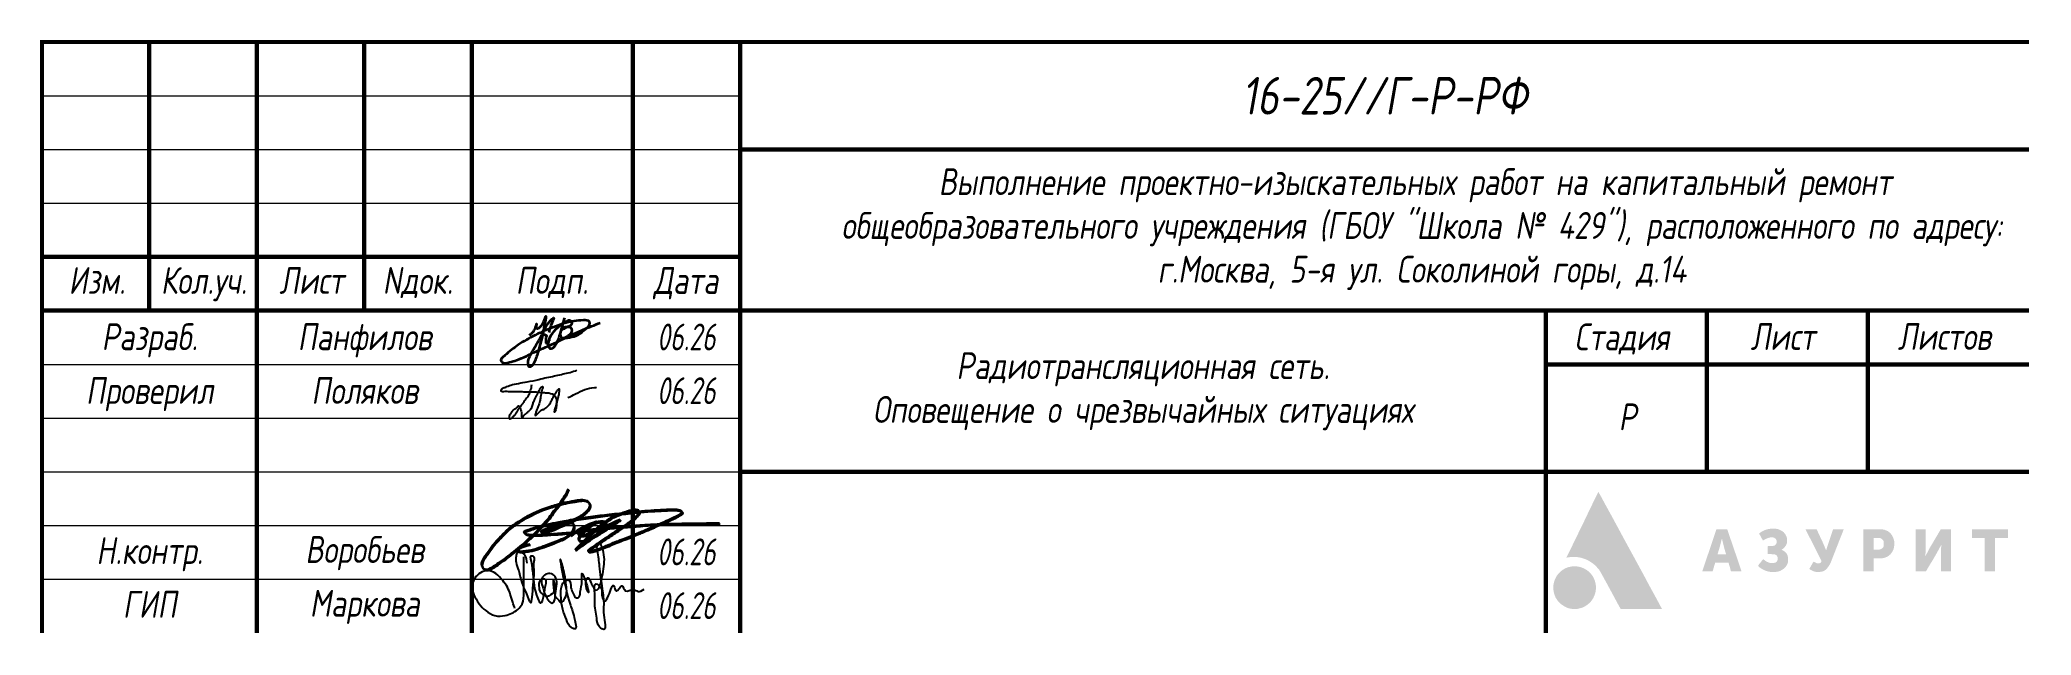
# Model space of a CAD drawing. Header units: millimetres. Extents: x -185 to 1, y 0 to 55.
import ezdxf
from ezdxf.enums import TextEntityAlignment as Align

# ---------------------------------------------------------------- set-up
doc = ezdxf.new("R2010")
doc.units = ezdxf.units.MM
for name, color, linetype, lineweight in [('! BSN__тонкая  текст - 015', 250, 'Continuous', 15), ('! BSN__ТОНКИЕ РИСУНКИ', 250, 'Continuous', 5), ('2 основная - 04', 1, 'Continuous', 40), ('_TEXT', 189, 'Continuous', 30), ('BSN__тонкая  текст - 02', 5, 'Continuous', 20), ('Stamp$0$_STAMP', 8, 'Continuous', 25)]:
    doc.layers.add(name, color=color, linetype=linetype, lineweight=lineweight)
doc.layers.add('Подписи', color=5, linetype='Continuous')
doc.styles.add('ISOCPEUR', font='isocpeur.ttf', dxfattribs={"width": 0.8, "oblique": 10, "height": 350})

# ---------------------------------------------------------------- blocks, each defined once
blk = doc.blocks.new('Stamp$0$Логотип Азурит')
at = {"layer": 'Stamp$0$_STAMP', "linetype": 'Continuous', "true_color": 0x2a3756}
h = blk.add_hatch(color=159, dxfattribs=at)
h.dxf.hatch_style = 1
h.paths.add_polyline_path([(-39.4, 8.5), (-40.02, 9.65), (-40.61, 10.74), (-41.14, 11.7), (-41.62, 12.59), (-41.79, 12.89), (-41.86, 13.01), (-41.91, 12.94), (-41.99, 12.78), (-42.39, 11.96), (-42.77, 11.18), (-43.09, 10.5), (-43.47, 9.72), (-44.18, 8.26), (-44.5, 7.6), (-44.73, 7.14), (-44.85, 6.9), (-44.7, 6.93), (-44.51, 6.95), (-44.27, 6.97), (-44.09, 6.97), (-43.91, 6.96), (-43.74, 6.94), (-43.56, 6.91), (-43.39, 6.87), (-43.22, 6.81), (-43.05, 6.75), (-42.89, 6.68), (-42.73, 6.59), (-42.58, 6.5), (-42.43, 6.4), (-42.29, 6.29), (-42.15, 6.17), (-42.03, 6.04), (-41.91, 5.91), (-41.79, 5.77), (-41.72, 5.65), (-41.63, 5.5), (-41.3, 4.9), (-41.02, 4.39), (-40.57, 3.56), (-40.05, 2.59), (-39.78, 2.11), (-37.86, 2.11), (-36.5, 2.11), (-35.94, 2.12), (-36.48, 3.13), (-36.82, 3.75), (-37.16, 4.37), (-37.67, 5.33), (-38.2, 6.3), (-38.54, 6.93), (-38.87, 7.53)])
h = blk.add_hatch(color=159, dxfattribs=at)
h.dxf.hatch_style = 1
h.paths.add_polyline_path([(-29.3, 7.88), (-29.63, 8.84), (-29.86, 9.53), (-30.37, 9.54), (-30.87, 9.54), (-30.93, 9.38), (-31.26, 8.4), (-31.64, 7.27), (-31.97, 6.31), (-32.19, 5.64), (-32.05, 5.63), (-31.71, 5.62), (-31.23, 5.62), (-31.11, 6.03), (-30.99, 6.44), (-30.37, 6.44), (-29.75, 6.44), (-29.63, 6.03), (-29.52, 5.62), (-29.03, 5.62), (-28.54, 5.62), (-28.6, 5.8), (-28.93, 6.79)])
h.paths.add_polyline_path([(-30.77, 7.21), (-30.74, 7.31), (-30.56, 7.93), (-30.43, 8.43), (-30.39, 8.59), (-30.37, 8.65), (-30.35, 8.64), (-30.31, 8.45), (-30.22, 8.08), (-30.11, 7.66), (-30.01, 7.33), (-29.97, 7.21), (-30.37, 7.21)], flags=16)
h = blk.add_hatch(color=159, dxfattribs=at)
h.dxf.hatch_style = 1
h.paths.add_polyline_path([(-24.39, 7.35), (-24.47, 7.43), (-24.56, 7.5), (-24.66, 7.56), (-24.81, 7.65), (-24.74, 7.69), (-24.65, 7.75), (-24.55, 7.86), (-24.45, 7.97), (-24.38, 8.09), (-24.35, 8.18), (-24.32, 8.25), (-24.31, 8.34), (-24.3, 8.45), (-24.3, 8.65), (-24.31, 8.73), (-24.34, 8.82), (-24.41, 8.99), (-24.51, 9.14), (-24.63, 9.28), (-24.78, 9.39), (-24.95, 9.48), (-25.13, 9.55), (-25.34, 9.59), (-25.56, 9.6), (-25.74, 9.6), (-25.91, 9.58), (-26.08, 9.55), (-26.23, 9.51), (-26.39, 9.46), (-26.53, 9.39), (-26.67, 9.32), (-26.8, 9.23), (-26.9, 9.15), (-26.81, 8.98), (-26.64, 8.66), (-26.54, 8.5), (-26.51, 8.5), (-26.46, 8.54), (-26.35, 8.61), (-26.21, 8.67), (-26.07, 8.73), (-25.93, 8.77), (-25.82, 8.79), (-25.72, 8.79), (-25.62, 8.79), (-25.53, 8.76), (-25.46, 8.73), (-25.39, 8.68), (-25.34, 8.62), (-25.3, 8.55), (-25.26, 8.45), (-25.26, 8.36), (-25.27, 8.27), (-25.32, 8.18), (-25.36, 8.13), (-25.39, 8.08), (-25.44, 8.05), (-25.49, 8.02), (-25.63, 7.99), (-25.84, 7.98), (-26.1, 7.97), (-26.1, 7.6), (-26.1, 7.24), (-25.78, 7.23), (-25.54, 7.21), (-25.45, 7.2), (-25.38, 7.18), (-25.33, 7.15), (-25.28, 7.12), (-25.25, 7.08), (-25.21, 7.02), (-25.19, 6.96), (-25.17, 6.9), (-25.17, 6.76), (-25.18, 6.7), (-25.2, 6.64), (-25.23, 6.58), (-25.26, 6.53), (-25.31, 6.49), (-25.37, 6.45), (-25.44, 6.43), (-25.52, 6.41), (-25.69, 6.39), (-25.78, 6.39), (-25.87, 6.41), (-26, 6.45), (-26.16, 6.51), (-26.3, 6.6), (-26.43, 6.69), (-26.53, 6.76), (-26.77, 6.45), (-26.93, 6.26), (-26.97, 6.2), (-26.98, 6.15), (-26.97, 6.11), (-26.94, 6.07), (-26.82, 5.97), (-26.62, 5.84), (-26.41, 5.73), (-26.19, 5.65), (-25.97, 5.59), (-25.78, 5.57), (-25.53, 5.57), (-25.3, 5.58), (-25.12, 5.61), (-24.99, 5.65), (-24.87, 5.71), (-24.75, 5.78), (-24.64, 5.85), (-24.54, 5.94), (-24.45, 6.03), (-24.37, 6.13), (-24.31, 6.23), (-24.25, 6.37), (-24.21, 6.51), (-24.2, 6.66), (-24.2, 6.82), (-24.21, 6.94), (-24.24, 7.06), (-24.28, 7.16), (-24.33, 7.26)])
h = blk.add_hatch(color=159, dxfattribs=at)
h.dxf.hatch_style = 1
h.paths.add_polyline_path([(-19.61, 8.04), (-19.36, 8.68), (-19.14, 9.22), (-19.03, 9.53), (-19.17, 9.54), (-19.52, 9.54), (-20.02, 9.54), (-20.05, 9.44), (-20.31, 8.65), (-20.59, 7.81), (-20.63, 7.68), (-20.66, 7.62), (-20.67, 7.61), (-20.7, 7.67), (-20.82, 7.97), (-21.01, 8.4), (-21.34, 9.1), (-21.54, 9.54), (-22.06, 9.54), (-22.58, 9.54), (-22.4, 9.17), (-21.88, 8.17), (-21.32, 7.06), (-21.11, 6.63), (-21.09, 6.56), (-21.1, 6.52), (-21.15, 6.45), (-21.21, 6.41), (-21.28, 6.38), (-21.37, 6.37), (-21.45, 6.37), (-21.55, 6.39), (-21.64, 6.43), (-21.74, 6.49), (-21.82, 6.53), (-21.86, 6.49), (-21.92, 6.39), (-22.11, 6.05), (-22.23, 5.85), (-22.18, 5.81), (-22.08, 5.75), (-21.95, 5.69), (-21.81, 5.63), (-21.69, 5.59), (-21.51, 5.57), (-21.31, 5.57), (-21.12, 5.59), (-20.97, 5.62), (-20.88, 5.66), (-20.79, 5.71), (-20.71, 5.77), (-20.63, 5.84), (-20.56, 5.93), (-20.48, 6.02), (-20.35, 6.23), (-20.28, 6.35), (-20.21, 6.51), (-19.92, 7.25)])
h = blk.add_hatch(color=159, dxfattribs=at)
h.dxf.hatch_style = 1
h.paths.add_polyline_path([(-14.46, 7.53), (-14.41, 7.64), (-14.37, 7.74), (-14.33, 7.96), (-14.31, 8.19), (-14.32, 8.41), (-14.37, 8.63), (-14.45, 8.83), (-14.5, 8.93), (-14.55, 9.02), (-14.62, 9.1), (-14.69, 9.18), (-14.81, 9.29), (-14.92, 9.37), (-15.06, 9.43), (-15.21, 9.49), (-15.33, 9.52), (-15.49, 9.53), (-16.3, 9.54), (-17.21, 9.54), (-17.21, 7.58), (-17.21, 5.62), (-16.73, 5.62), (-16.25, 5.62), (-16.25, 6.23), (-16.25, 6.83), (-15.87, 6.83), (-15.58, 6.84), (-15.35, 6.86), (-15.17, 6.91), (-14.99, 6.98), (-14.83, 7.08), (-14.69, 7.2), (-14.56, 7.36)])
h.paths.add_polyline_path([(-15.6, 7.68), (-15.67, 7.66), (-15.95, 7.66), (-16.25, 7.66), (-16.25, 8.2), (-16.25, 8.74), (-15.93, 8.73), (-15.64, 8.72), (-15.57, 8.7), (-15.51, 8.67), (-15.42, 8.6), (-15.35, 8.51), (-15.32, 8.45), (-15.3, 8.39), (-15.29, 8.19), (-15.29, 8.07), (-15.3, 8), (-15.32, 7.94), (-15.35, 7.88), (-15.39, 7.82), (-15.43, 7.78), (-15.53, 7.71)], flags=16)
h = blk.add_hatch(color=159, dxfattribs=at)
h.dxf.hatch_style = 1
h.paths.add_polyline_path([(-10.09, 7.82), (-9.98, 8.03), (-9.94, 8.12), (-9.95, 7.93), (-9.96, 7.49), (-9.97, 6.69), (-9.97, 5.62), (-9.5, 5.62), (-9.04, 5.62), (-9.04, 7.58), (-9.04, 9.54), (-9.51, 9.54), (-9.99, 9.54), (-10.36, 8.91), (-10.84, 8.1), (-11.03, 7.78), (-11.26, 7.34), (-11.37, 7.13), (-11.42, 7.05), (-11.41, 7.31), (-11.39, 7.78), (-11.39, 8.55), (-11.39, 9.54), (-11.86, 9.54), (-12.34, 9.54), (-12.34, 7.58), (-12.34, 5.62), (-11.86, 5.62), (-11.37, 5.62), (-11.18, 5.95), (-10.61, 6.89), (-10.31, 7.42)])
h = blk.add_hatch(color=159, dxfattribs=at)
h.dxf.hatch_style = 1
h.paths.add_polyline_path([(-3.74, 9.14), (-3.74, 9.54), (-5.42, 9.54), (-7.09, 9.54), (-7.09, 9.14), (-7.09, 8.74), (-6.5, 8.74), (-5.9, 8.74), (-5.9, 7.18), (-5.9, 5.62), (-5.43, 5.62), (-4.95, 5.62), (-4.95, 7.18), (-4.95, 8.74), (-4.35, 8.74), (-3.74, 8.74)])
at = {"layer": 'Stamp$0$_STAMP', "linetype": 'Continuous', "true_color": 0x1447b7}
h = blk.add_hatch(color=162, dxfattribs=at)
h.dxf.hatch_style = 1
h.paths.add_polyline_path([(-42.09, 4.22), (-42.11, 4.4), (-42.15, 4.58), (-42.2, 4.76), (-42.27, 4.93), (-42.35, 5.1), (-42.45, 5.26), (-42.57, 5.41), (-42.7, 5.55), (-42.8, 5.64), (-42.91, 5.72), (-43.14, 5.86), (-43.38, 5.97), (-43.63, 6.05), (-43.89, 6.09), (-44.15, 6.1), (-44.42, 6.07), (-44.55, 6.04), (-44.68, 6.01), (-44.87, 5.94), (-45.05, 5.85), (-45.22, 5.74), (-45.37, 5.62), (-45.51, 5.49), (-45.63, 5.35), (-45.75, 5.19), (-45.84, 5.03), (-45.92, 4.85), (-45.98, 4.67), (-46.03, 4.49), (-46.06, 4.29), (-46.07, 4.1), (-46.05, 3.9), (-46.02, 3.7), (-45.97, 3.51), (-45.92, 3.37), (-45.87, 3.24), (-45.8, 3.11), (-45.72, 2.99), (-45.64, 2.88), (-45.54, 2.77), (-45.44, 2.67), (-45.33, 2.57), (-45.22, 2.49), (-45.1, 2.41), (-44.98, 2.34), (-44.85, 2.28), (-44.72, 2.22), (-44.58, 2.18), (-44.44, 2.15), (-44.3, 2.13), (-44.05, 2.12), (-43.8, 2.14), (-43.57, 2.19), (-43.34, 2.26), (-43.12, 2.37), (-42.92, 2.5), (-42.73, 2.65), (-42.56, 2.83), (-42.44, 2.99), (-42.34, 3.15), (-42.26, 3.32), (-42.19, 3.49), (-42.14, 3.67), (-42.11, 3.85), (-42.09, 4.03)])
blk = doc.blocks.new('Подпись_Поляков')
at = {"color": 5}
for points in [[(102.7, 160.4), (101.1, 145.3), (96.9, 132), (91.9, 117.8), (87.7, 107.7), (80.2, 97.7), (73.5, 88.5), (67.6, 80.2), (57.6, 66.8), (46.7, 53.5), (39.2, 41.8), (27.5, 20.9), (17.5, 10.9), (8.3, 1.7), (1.6, -1.7), (-0.1, 11.7), (1.6, 20), (7.5, 27.6), (16.7, 40.1), (25, 46.8), (35, 54.3), (42.6, 61), (46.7, 58.5), (50.9, 46.8), (54.3, 35.1), (55.9, 22.6), (56.8, 10.9), (61.8, 7.5), (66, 13.4), (74.3, 20.9), (85.2, 31.7), (96, 40.9), (106.9, 57.6), (111.9, 76), (119.4, 91.9), (125.3, 104.4), (131.1, 116.9), (136.2, 127.8), (142, 137.8), (149.5, 148.7), (155.4, 152), (152.9, 134.5), (146.2, 102.7), (142.8, 82.7), (135.3, 60.1), (127, 39.3), (122, 22.6), (121.1, 16.7), (138.7, 30.1), (149.5, 40.1), (162.9, 45.9), (172.9, 51.8), (185.5, 63.5), (194.7, 78.5), (203, 95.2), (212.2, 111.9), (219.7, 123.6), (228.1, 137), (232.3, 142), (233.1, 120.3), (228.9, 101.9), (224.7, 86.9), (221.4, 66), (218.1, 43.4), (212.2, 30.9), (221.4, 69.3), (222.2, 93.5), (217.2, 104.4), (184.6, 120.3), (164.6, 121.9), (114.4, 126.1), (73.5, 126.1), (46.7, 127), (19.2, 127.8), (-5.9, 127.8), (-28.5, 127.8), (-38.5, 128.6), (-40.2, 137), (-33.5, 143.7), (-18.4, 149.5), (5, 158.7), (41.7, 167.1), (83.5, 174.6), (138.7, 185.4), (176.3, 195.4), (212.2, 202.1), (244.8, 209.6), (277.4, 217.2), (310.8, 227.2), (318.3, 230.5)], [(274.6, 99.7), (311.8, 117.4), (354.8, 138.5), (401.2, 147.8), (411.3, 148.6)]]:
    blk.add_spline(points, degree=3, dxfattribs=at)
blk = doc.blocks.new('Воробьев')
at = {"color": 0}
for points in [[(9, 6.23), (8.81, 5.8), (8.47, 5.27), (8.06, 4.65), (7.64, 4.14), (7.22, 3.56), (6.72, 3.01), (6.11, 2.31), (5.34, 1.61), (4.69, 1), (3.94, 0.4), (3.23, -0.16), (2.53, -0.65), (1.89, -1.09), (1.34, -1.28), (1.02, -1.07), (0.94, -0.69), (1.15, -0.19), (1.44, 0.22), (1.96, 0.94), (2.46, 1.52), (2.89, 1.97), (3.29, 2.38), (3.79, 2.78), (4.4, 3.2), (5.19, 3.67), (5.98, 4.05), (6.55, 4.3), (7.29, 4.56), (7.91, 4.74), (8.67, 4.94), (9.55, 5.11), (10.18, 5.19), (10.76, 5.1), (10.97, 4.89), (10.94, 4.46), (10.66, 4.11), (10.33, 3.82), (9.6, 3.39), (8.89, 3.03), (8.22, 2.76), (7.46, 2.41), (6.88, 2.19), (6.5, 2.15), (6.49, 2.23), (6.75, 2.44), (7.37, 2.71), (8.05, 2.96), (8.6, 3.07), (9.07, 3.1), (9.42, 3.03), (9.52, 2.83), (9.47, 2.44), (9.3, 2.18), (8.99, 1.9), (8.61, 1.65), (8.09, 1.43), (7.11, 1.04), (6.25, 0.73), (5.34, 0.49), (4.81, 0.42), (4.32, 0.49), (4.32, 0.67), (4.44, 0.76), (4.61, 0.86), (5.42, 1.09)], [(9.07, 6.13), (8.88, 5.69), (8.54, 5.16), (8.13, 4.55), (7.71, 4.04), (7.29, 3.45), (6.79, 2.9), (6.18, 2.21), (5.41, 1.5), (4.76, 0.9), (4, 0.29), (3.3, -0.27), (2.6, -0.76), (1.96, -1.19), (1.41, -1.38), (1.09, -1.18), (1.01, -0.79), (1.22, -0.29), (1.51, 0.12), (2.03, 0.83), (2.53, 1.42), (2.96, 1.86), (3.36, 2.27), (3.86, 2.67), (4.47, 3.1), (5.26, 3.56), (6.05, 3.95), (6.62, 4.2), (7.36, 4.46), (7.98, 4.63), (8.74, 4.84), (9.62, 5), (10.25, 5.09), (10.83, 5), (11.04, 4.78), (11.01, 4.35), (10.73, 4), (10.4, 3.71), (9.67, 3.29), (8.96, 2.92), (8.29, 2.65), (7.53, 2.31), (6.95, 2.09), (6.57, 2.04), (6.56, 2.12), (6.82, 2.34), (7.44, 2.61), (8.12, 2.86), (8.67, 2.96), (9.14, 3), (9.49, 2.92), (9.59, 2.73), (9.54, 2.34), (9.37, 2.08), (9.06, 1.8), (8.68, 1.55), (8.16, 1.32), (7.18, 0.93), (6.32, 0.63), (5.41, 0.38), (4.88, 0.32), (4.39, 0.39), (4.39, 0.56), (4.51, 0.66), (4.68, 0.76), (5.49, 0.98)]]:
    blk.add_spline(points, degree=3, dxfattribs=at)
for points in [[(23.09, 3.04), (19.6, 2.99), (16.88, 2.95), (15.26, 2.8), (13.68, 2.68), (11.9, 2.53), (10.74, 2.41), (9.29, 2.14), (7.52, 2.04), (6.46, 1.95), (5.89, 1.94), (5.28, 1.96), (4.94, 2.06), (4.85, 2.22), (4.95, 2.31), (5.22, 2.4), (5.81, 2.6), (6.31, 2.74), (6.95, 2.9), (7.74, 3.05), (9.12, 3.32), (11.12, 3.63), (12.77, 3.84), (14.84, 4.04), (16.43, 4.21), (17.58, 4.27), (18.78, 4.34), (19.26, 4.28), (19.55, 4.19), (19.63, 4.04), (19.5, 3.92), (19.23, 3.75), (18.51, 3.41), (17.75, 3.07), (16.46, 2.49), (15.49, 2.1), (14.61, 1.73), (13.82, 1.42), (13.18, 1.2), (12.55, 0.9), (11.86, 0.65), (11.27, 0.44), (10.95, 0.4), (10.83, 0.43), (10.84, 0.49), (10.93, 0.59), (11.35, 0.85), (11.85, 1.24), (12.69, 1.78), (13.15, 2.09), (13.75, 2.47), (14.58, 3.04), (15.03, 3.38), (15.41, 3.75), (15.63, 4.03), (15.6, 4.2), (15.48, 4.27), (15.14, 4.32), (14.86, 4.24), (14.51, 4.16), (14.21, 4.04), (13.45, 3.79), (13.02, 3.58), (12.51, 3.22), (11.86, 2.75), (11.26, 2.22), (10.74, 1.69), (10.22, 1.14), (9.48, 0.44), (9.91, 0.77), (10.4, 1.13), (10.94, 1.5), (11.68, 1.99), (13.09, 2.87), (13.46, 3.15), (13.93, 3.43), (13.64, 3.3), (13.14, 3.07), (12.58, 2.83), (12.04, 2.58), (10.84, 2.06), (10.51, 1.91), (10.03, 1.87), (9.83, 2.07), (10.16, 2.37), (10.72, 2.68), (11.51, 3.12), (11.91, 3.2), (12.37, 3.24), (12.59, 3.05), (12.34, 2.77), (11.77, 2.09), (11.32, 1.81), (10.87, 1.54), (10.48, 1.35), (10.03, 1.33), (9.92, 1.56), (10.05, 1.81), (10.29, 2.09), (10.63, 2.48), (11.01, 2.79), (11.56, 3.15), (11.75, 3.24), (11, 2.99), (10.23, 2.6), (9.88, 2.39), (9.2, 1.91)], [(23.16, 2.93), (19.67, 2.89), (16.95, 2.84), (15.33, 2.7), (13.75, 2.58), (11.97, 2.43), (10.81, 2.31), (9.36, 2.04), (7.59, 1.93), (6.53, 1.85), (5.96, 1.84), (5.35, 1.86), (5.01, 1.96), (4.92, 2.11), (5.02, 2.2), (5.29, 2.3), (5.88, 2.5), (6.38, 2.64), (7.02, 2.8), (7.81, 2.95), (9.19, 3.22), (11.19, 3.52), (12.84, 3.73), (14.91, 3.94), (16.5, 4.11), (17.65, 4.16), (18.85, 4.23), (19.33, 4.18), (19.62, 4.08), (19.7, 3.94), (19.57, 3.82), (19.3, 3.65), (18.58, 3.3), (17.82, 2.97), (16.53, 2.39), (15.56, 1.99), (14.68, 1.63), (13.89, 1.32), (13.25, 1.09), (12.62, 0.79), (11.93, 0.54), (11.34, 0.33), (11.02, 0.3), (10.9, 0.32), (10.91, 0.39), (11, 0.48), (11.42, 0.75), (11.92, 1.13), (12.75, 1.68), (13.22, 1.98), (13.82, 2.37), (14.65, 2.93), (15.1, 3.28), (15.48, 3.65), (15.7, 3.93), (15.67, 4.1), (15.55, 4.17), (15.21, 4.22), (14.93, 4.14), (14.58, 4.06), (14.28, 3.93), (13.52, 3.68), (13.09, 3.47), (12.58, 3.12), (11.93, 2.65), (11.33, 2.11), (10.81, 1.58), (10.29, 1.03), (9.55, 0.33), (9.98, 0.66), (10.47, 1.03), (11.01, 1.4), (11.75, 1.89), (13.16, 2.77), (13.53, 3.04), (14, 3.32), (13.71, 3.19), (13.21, 2.96), (12.65, 2.73), (12.11, 2.48), (10.91, 1.95), (10.58, 1.8), (10.1, 1.76), (9.9, 1.96), (10.23, 2.26), (10.79, 2.58), (11.58, 3.02), (11.98, 3.1), (12.44, 3.13), (12.66, 2.95), (12.41, 2.67), (11.84, 1.99), (11.39, 1.7), (10.94, 1.43), (10.55, 1.24), (10.1, 1.23), (9.99, 1.46), (10.12, 1.71), (10.36, 1.99), (10.7, 2.37), (11.08, 2.68), (11.63, 3.05), (11.82, 3.14), (11.07, 2.89), (10.3, 2.49), (9.95, 2.28), (9.27, 1.8)]]:
    blk.add_open_spline(points, degree=3, dxfattribs=at)
blk = doc.blocks.new('Маркова')
at = {"layer": 'Подписи'}
for points in [[(44384.16, 26837.52), (44384.02, 26837.95), (44383.86, 26838.46), (44383.67, 26838.92), (44383.36, 26839.36), (44382.92, 26839.82), (44382.37, 26840.02), (44381.91, 26839.87), (44381.53, 26839.53), (44381.38, 26839.14), (44381.38, 26838.69), (44381.61, 26838.16), (44381.82, 26837.83), (44382.25, 26837.39), (44382.84, 26837.07), (44383.53, 26837.07), (44383.96, 26837.22), (44384.63, 26837.82), (44384.75, 26838.6), (44384.75, 26839.25), (44384.75, 26840.2), (44384.75, 26840.92)], [(44384.96, 26840.5), (44384.84, 26841), (44384.62, 26841.2), (44384.35, 26841.2), (44384.24, 26840.96), (44384.24, 26840.55), (44384.41, 26840.01), (44384.62, 26839.21), (44384.92, 26838.49), (44385.18, 26837.92), (44385.36, 26839.06), (44385.43, 26839.91), (44385.43, 26840.64), (44385.43, 26840.89), (44385.19, 26840.95), (44385.19, 26840.77), (44385.34, 26839.78), (44385.66, 26838.18), (44385.84, 26837.88), (44386.06, 26838.38), (44386.19, 26839.11), (44386.19, 26839.42), (44385.86, 26839.42), (44385.74, 26839.02), (44385.85, 26838.57), (44386.16, 26838.35), (44386.41, 26838.02), (44386.59, 26837.89), (44386.84, 26838.65), (44386.91, 26839.29), (44386.72, 26839.71), (44386.37, 26839.83), (44386.03, 26839.65), (44385.9, 26839.34), (44386.01, 26838.87), (44386.13, 26838.49), (44386.23, 26838.35), (44386.53, 26838.44), (44386.8, 26838.81), (44386.69, 26839.42), (44386.69, 26838.93), (44386.91, 26838.2), (44387.08, 26838.02), (44387.16, 26837.94), (44387.37, 26838.08), (44387.53, 26839.05), (44387.42, 26839.79), (44387.17, 26840.7), (44387.77, 26837.87), (44387.91, 26837.45), (44388.05, 26836.95), (44388.14, 26836.54), (44388.14, 26836.2), (44387.88, 26836.28), (44387.54, 26836.8), (44387.3, 26837.47), (44387.19, 26838.24), (44387.19, 26838.85), (44387.56, 26839.4), (44387.69, 26839.4), (44387.84, 26838.89), (44387.99, 26838.52), (44388.2, 26838.24), (44388.31, 26838.24), (44388.45, 26838.62), (44388.56, 26839.33), (44388.56, 26839.82), (44388.99, 26838.58), (44388.84, 26839.38), (44388.96, 26839.55), (44389.15, 26839.24), (44389.31, 26838.93), (44389.48, 26838.73), (44389.74, 26839.03), (44389.9, 26839.65), (44390, 26840.29), (44389.86, 26841.59), (44389.69, 26841.82), (44389.56, 26841.68), (44389.56, 26841.3), (44389.7, 26840.31), (44389.89, 26838.82), (44389.99, 26837.79), (44389.99, 26837.09), (44389.99, 26836.15), (44389.72, 26836.32), (44389.53, 26836.9), (44389.4, 26837.91), (44389.4, 26838.5), (44389.48, 26839.15), (44389.86, 26838.76), (44389.86, 26838.62), (44390.05, 26838.01), (44390.31, 26838.39), (44390.66, 26839.02), (44390.82, 26838.67), (44391.19, 26839.01), (44391.41, 26838.69), (44391.93, 26838.78), (44392.24, 26838.65), (44392.64, 26838.79)]]:
    blk.add_spline(points, degree=3, dxfattribs=at)

msp = doc.modelspace()

# ---------------------------------------------------------------- linework, layer by layer
at = {"color": 5, "lineweight": 35}
for points in [[(-138.93, 27.73), (-138.31, 28.6), (-138.28, 28.76), (-138.26, 28.35), (-138.2, 28.35), (-137.45, 29.4), (-138.06, 26.4), (-138.42, 25.34), (-138.86, 24.78), (-138.97, 24.78), (-139.06, 25.02), (-138.98, 25.55), (-138.65, 26.22), (-137.78, 27.76), (-136.98, 29.07), (-136.69, 29.33), (-136.95, 28.62), (-137.02, 28.4), (-137.09, 28.13), (-137.13, 27.98)], [(-135.81, 27.42), (-134.99, 27.55), (-134.18, 27.89), (-133.73, 28.27), (-133.34, 28.7), (-133.36, 28.97), (-133.9, 29.1), (-134.81, 29.03), (-136.75, 28.44), (-138.64, 27.6), (-140.15, 26.69), (-141.4, 25.68), (-141.59, 25.4), (-141.51, 25.21), (-141.25, 25.12), (-140.79, 25.19), (-140.13, 25.39), (-138.32, 26.2), (-137.3, 26.66), (-133.96, 28.22), (-132.35, 28.87)], [(-135.67, 29.33), (-135.87, 28.68), (-136.27, 27.32), (-136.53, 26.78), (-136.91, 26.45), (-137.05, 26.49), (-137.14, 26.71), (-137.11, 27.24), (-135.91, 28.76), (-135.4, 29.06), (-135.13, 29.09), (-135.01, 28.94), (-135.05, 28.69), (-135.17, 28.57), (-135.39, 28.46), (-135.8, 28.26), (-135.94, 28.23), (-135.91, 28.36), (-135.8, 28.43), (-135.49, 28.5), (-135.11, 28.44), (-135, 28.15), (-135.05, 27.92), (-135.29, 27.69), (-135.53, 27.52), (-135.74, 27.43), (-135.91, 27.45), (-136.03, 27.66), (-136.08, 27.85)], [(-137.74, 27.68), (-137.6, 27.77), (-137.47, 27.75), (-137.36, 27.68), (-137.38, 27.57), (-137.41, 27.26), (-137.42, 27.07), (-137.38, 26.98), (-137.16, 27.17), (-137, 27.35)]]:
    msp.add_spline(points, degree=3, dxfattribs=at)
at = {"layer": '2 основная - 04', "color": 7, "ltscale": 4, "const_width": 0.4}
for points in [[(0.68, 55), (-184.32, 55), (-184.32, 0)], [(-174.34, 55), (-174.34, 30)], [(-164.31, 55), (-164.31, 0)], [(-154.32, 55), (-154.32, 30)], [(-144.29, 55), (-144.29, 0)], [(-129.32, 55), (-129.32, 0)], [(-119.32, 55), (-119.32, 0)], [(0.68, 45), (-119.32, 45)], [(-184.32, 35), (-119.32, 35)], [(-184.32, 30), (0.68, 30)], [(-44.32, 30), (-44.32, 0)], [(-29.32, 30), (-29.32, 15)], [(-14.32, 30), (-14.32, 15)], [(0.68, 25), (-44.32, 25)], [(-119.32, 15), (0.68, 15)]]:
    msp.add_lwpolyline(points, dxfattribs=at)
at = {"layer": 'BSN__тонкая  текст - 02', "color": 7}
for p, q in [((-184.32, 50), (-119.32, 50)), ((-184.32, 45), (-119.32, 45)), ((-184.32, 40), (-119.32, 40)), ((-184.32, 25), (-119.32, 25)), ((-184.32, 20), (-119.32, 20)), ((-184.32, 15), (-119.32, 15)), ((-184.32, 10), (-119.32, 10)), ((-184.32, 5), (-119.32, 5))]:
    msp.add_line(p, q, dxfattribs=at)

# ---------------------------------------------------------------- block references
at = {"color": 5, "xscale": 0.01968503937007874, "yscale": 0.01968503937007874, "zscale": 0.01968503937007874}
msp.add_blockref('Подпись_Поляков', (-140.78, 19.94), dxfattribs=at)
at = {"linetype": 'Continuous'}
msp.add_blockref('Stamp$0$Логотип Азурит', (2.45, 0.11), dxfattribs=at)
at = {"color": 172, "true_color": 0x1616e3, "xscale": 1.418317179910401, "yscale": 1.418317179910401, "zscale": 1.418317179910401}
msp.add_blockref('Маркова', (-63091.11, -38061.85), dxfattribs=at)
at = {"layer": '_TEXT', "color": 172, "true_color": 0x1616e3}
msp.add_blockref('Воробьев', (-144.33, 7.19), dxfattribs=at)

# ---------------------------------------------------------------- texts
at = {"layer": '! BSN__тонкая  текст - 015', "color": 7, "style": 'ISOCPEUR', "oblique": 10, "width": 0.8}
for s, p in [('Изм.', (-179.2, 31.56)), ('Кол.уч.', (-169.25, 31.56)), ('Лист', (-159.22, 31.56)), ('Nдок.', (-149.33, 31.56)), ('Подп.', (-136.84, 31.56)), ('Дата', (-124.37, 31.56)), ('Разраб.', (-174.3, 26.32)), ('Панфилов', (-154.28, 26.32)), ('Стадия', (-37.22, 26.31)), ('Лист', (-22.24, 26.34)), ('Листов', (-7.2, 26.35)), ('Проверил', (-174.3, 21.32)), ('Поляков', (-154.28, 21.32)), ('Н.контр.', (-174.3, 6.42)), ('Воробьев', (-154.28, 6.52)), ('ГИП', (-174.3, 1.42)), ('Маркова', (-154.28, 1.52))]:
    msp.add_text(s, height=2.5, dxfattribs=at).set_placement(p, align=Align.CENTER)
msp.add_text('Р', height=2.5, dxfattribs=at).set_placement((-36.71, 20.11), align=Align.MIDDLE)
at = {"layer": '! BSN__тонкая  текст - 015', "color": 7, "line_spacing_factor": 0.977198, "style": 'ISOCPEUR'}
for s, insert, char_height, width, attachment_point in [('16-25//Г-Р-РФ', (-59.32, 50), 3.5, 120, 5), ('Выполнение проектно-изыскательных работ на капитальный ремонт  общеобразовательного учреждения (ГБОУ "Школа № 429"), расположенного по адресу: г.Москва, 5-я ул. Соколиной горы, д.14 ', (-55.84, 43.25), 2.5, 112.1752, 2), ('Радиотрансляционная сеть. \\PОповещение о чрезвычайных ситуациях', (-81.82, 22.5), 2.5, 75, 5)]:
    msp.add_mtext(s, dxfattribs=dict(at, insert=insert, char_height=char_height, width=width, attachment_point=attachment_point))
at = {"layer": '! BSN__ТОНКИЕ РИСУНКИ', "color": 7, "lineweight": 5, "style": 'ISOCPEUR', "oblique": 10, "width": 0.7}
for p in [(-124.33, 26.3), (-124.33, 21.3), (-124.33, 6.3), (-124.33, 1.3)]:
    msp.add_text('06.26', height=2.5, dxfattribs=at).set_placement(p, align=Align.CENTER)

doc.saveas('drawing.dxf')
